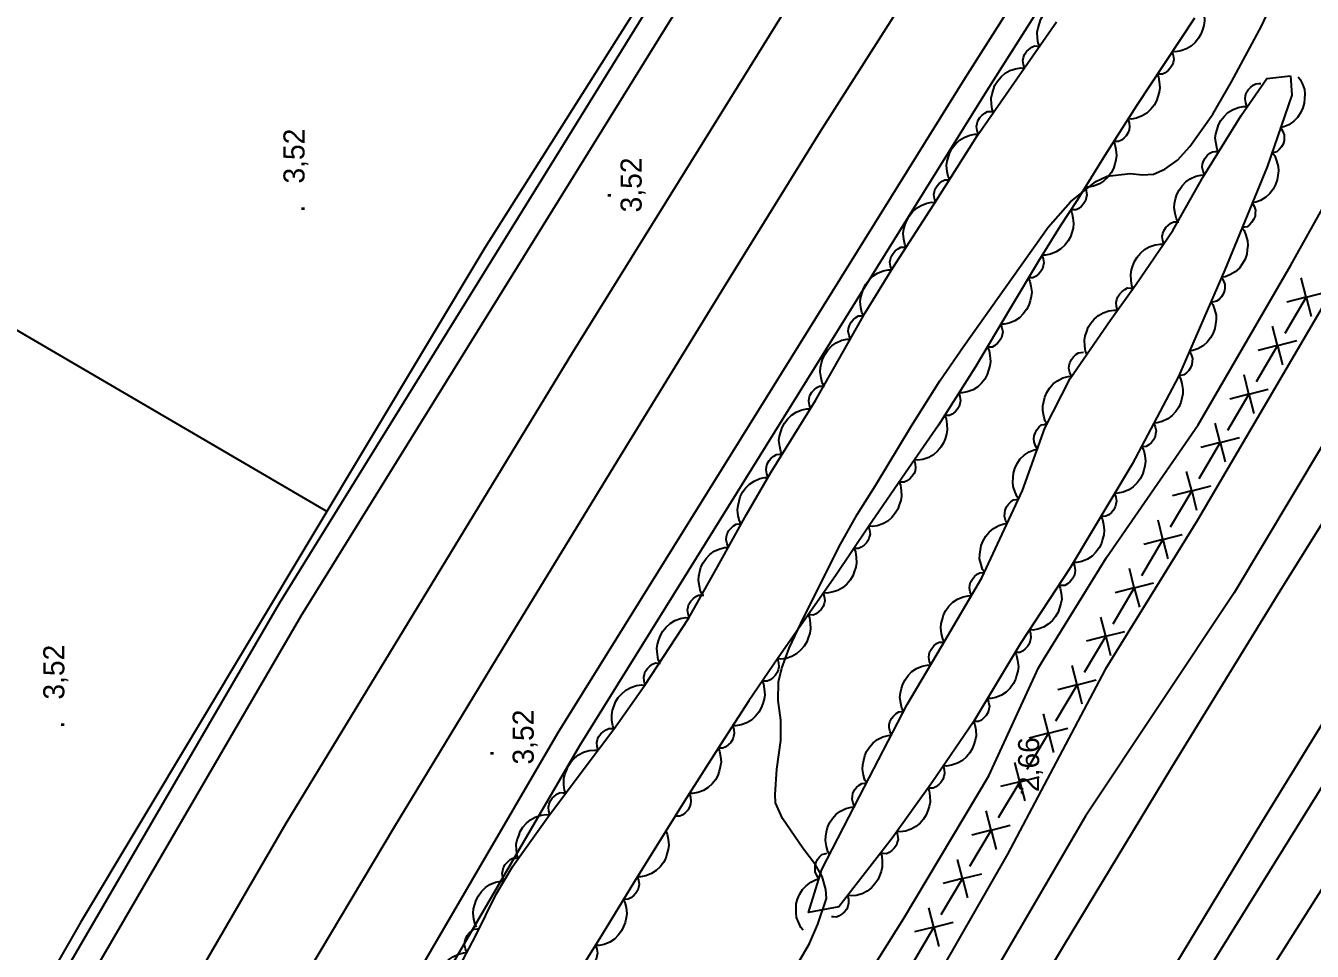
# Model space of a CAD drawing. Extents: x 731154 to 731744, y 4379381 to 4380408.
# Drawn here: x 731353.3 to 731444.7, y 4379904.5 to 4379970.3 of the extents above; entities that cross this region are included whole.
import ezdxf

# ---------------------------------------------------------------- set-up
doc = ezdxf.new("R2010")
doc.units = 0
doc.linetypes.add('DASHED', pattern=[0])
doc.linetypes.add('HIDDEN', pattern=[0])
doc.layers.get('0').update_dxf_attribs({"linetype": 'CONTINUOUS'})
for name, color, linetype in [('1', 7, 'CONTINUOUS'), ('14', 7, 'CONTINUOUS'), ('25', 7, 'CONTINUOUS'), ('33', 7, 'CONTINUOUS'), ('44', 7, 'CONTINUOUS'), ('48', 7, 'CONTINUOUS'), ('51', 7, 'CONTINUOUS'), ('53', 7, 'CONTINUOUS'), ('8', 7, 'CONTINUOUS'), ('9', 7, 'CONTINUOUS'), ('PATTERN_CLASS', 7, 'CONTINUOUS')]:
    doc.layers.add(name, color=color, linetype=linetype)

msp = doc.modelspace()

# ---------------------------------------------------------------- linework, layer by layer
at = {"layer": '1', "color": 0, "linetype": 'CONTINUOUS'}
for points in [[(731327.65, 4379803.55), (731344.28, 4379837.3), (731363.59, 4379872.78), (731391.14, 4379920.03), (731420.09, 4379966.58), (731447.8, 4380010.21), (731471.68, 4380048.21), (731502.19, 4380096.4), (731528.62, 4380138.02), (731567.83, 4380200)], [(731329.26, 4379802.75), (731345.88, 4379836.46), (731365.16, 4379871.9), (731392.68, 4379919.1), (731421.61, 4379965.62), (731449.32, 4380009.26), (731473.2, 4380047.26), (731503.71, 4380095.44), (731530.14, 4380137.06), (731569.95, 4380200)], [(731388.5, 4380008.96), (731398.7, 4380002.89), (731400.09, 4380002.42), (731401.95, 4380001.75), (731403.63, 4380001.14), (731405.19, 4380000.67), (731406.84, 4380000.32), (731408.59, 4380000.04), (731410.4, 4379999.76), (731412.37, 4379999.44), (731414.57, 4379999.03), (731417.08, 4379998.4), (731412.86, 4379992.17), (731398.99, 4379970.48), (731372.84, 4379928.29), (731352.82, 4379893.92), (731336.1, 4379863.98), (731325.95, 4379845.46), (731308.73, 4379810.77)], [(731411.34, 4379993.14), (731397.47, 4379971.44), (731371.3, 4379929.21), (731351.26, 4379894.82), (731334.52, 4379864.86), (731324.37, 4379846.32)], [(731340.65, 4379858.66), (731353.83, 4379882.62), (731371.8, 4379913.58), (731392.17, 4379947.06), (731413.7, 4379981.71)], [(731416.15, 4379972.78), (731409.74, 4379962.69), (731402.93, 4379951.71), (731395.55, 4379939.67), (731387.53, 4379926.57), (731379.47, 4379913.3), (731371.92, 4379900.64), (731364.6, 4379888.03), (731356.97, 4379874.56), (731348.44, 4379859.27)]]:
    msp.add_lwpolyline(points, dxfattribs=at)
at = {"layer": '14', "color": 0, "linetype": 'CONTINUOUS'}
for points in [[(731363.56, 4379790.37), (731370.14, 4379803.92), (731375.58, 4379814.48), (731380.87, 4379824.35), (731386.09, 4379833.96), (731391.15, 4379843.27), (731396.21, 4379852.44), (731401.45, 4379861.71), (731407.02, 4379871.29), (731413.08, 4379881.48), (731419.74, 4379892.62), (731427.06, 4379904.86), (731434.74, 4379917.58), (731442.44, 4379930.09), (731449.96, 4379942.13), (731457.28, 4379953.75), (731464.93, 4379965.83), (731473.46, 4379979.23)], [(731370.34, 4379787.16), (731376.84, 4379800.56), (731382.23, 4379811.01), (731387.48, 4379820.82), (731392.68, 4379830.38), (731397.72, 4379839.65), (731402.75, 4379848.78), (731407.96, 4379857.98), (731413.5, 4379867.51), (731419.53, 4379877.66), (731426.18, 4379888.77), (731433.48, 4379900.98), (731441.14, 4379913.67), (731448.82, 4379926.15), (731456.32, 4379938.15), (731463.62, 4379949.75), (731471.26, 4379961.81), (731479.79, 4379975.21)]]:
    msp.add_lwpolyline(points, dxfattribs=at)
at = {"layer": '25', "color": 0, "linetype": 'HIDDEN'}
msp.add_lwpolyline([(731369.88, 4379770.73), (731383.73, 4379800.09), (731404.41, 4379839.69), (731412.85, 4379854.25), (731421.19, 4379869.14), (731428.84, 4379881.82), (731437.41, 4379896.25), (731445.91, 4379909.69), (731454.43, 4379922.96), (731462.21, 4379935.71), (731471.23, 4379950.48), (731479.3, 4379963.56), (731488.1, 4379977.06), (731495.73, 4379988.83), (731502.84, 4380000.59), (731512.62, 4380015.09)], dxfattribs=at)
at = {"layer": '33', "color": 0, "linetype": 'CONTINUOUS'}
for p, q in [((731444.3, 4379950.97), (731443.95, 4379952.34)), ((731444.3, 4379950.97), (731442.77, 4379948.39)), ((731444.3, 4379950.97), (731442.93, 4379950.62)), ((731444.3, 4379950.97), (731445.67, 4379951.32)), ((731444.3, 4379950.97), (731444.65, 4379949.6)), ((731442.26, 4379947.53), (731441.91, 4379948.9)), ((731442.26, 4379947.53), (731443.63, 4379947.88)), ((731442.26, 4379947.53), (731440.74, 4379944.94)), ((731442.26, 4379947.53), (731440.89, 4379947.17)), ((731442.26, 4379947.53), (731442.62, 4379946.16)), ((731440.23, 4379944.08), (731439.88, 4379945.45)), ((731440.23, 4379944.08), (731438.7, 4379941.5)), ((731440.23, 4379944.08), (731438.86, 4379943.73)), ((731440.23, 4379944.08), (731441.6, 4379944.44)), ((731440.23, 4379944.08), (731440.58, 4379942.71)), ((731438.19, 4379940.64), (731437.84, 4379942.01)), ((731438.19, 4379940.64), (731436.67, 4379938.06)), ((731438.19, 4379940.64), (731436.82, 4379940.29)), ((731438.19, 4379940.64), (731439.56, 4379940.99)), ((731438.19, 4379940.64), (731438.54, 4379939.27)), ((731436.16, 4379937.2), (731435.8, 4379938.57)), ((731436.16, 4379937.2), (731434.63, 4379934.62)), ((731436.16, 4379937.2), (731434.79, 4379936.85)), ((731436.16, 4379937.2), (731437.53, 4379937.55)), ((731436.16, 4379937.2), (731436.51, 4379935.83)), ((731434.12, 4379933.75), (731433.77, 4379935.12)), ((731434.12, 4379933.75), (731435.49, 4379934.11)), ((731434.12, 4379933.75), (731432.59, 4379931.17)), ((731434.12, 4379933.75), (731432.75, 4379933.4)), ((731434.12, 4379933.75), (731434.47, 4379932.38)), ((731432.08, 4379930.31), (731431.73, 4379931.68)), ((731432.08, 4379930.31), (731433.45, 4379930.66)), ((731432.08, 4379930.31), (731430.56, 4379927.73)), ((731432.08, 4379930.31), (731430.71, 4379929.96)), ((731432.08, 4379930.31), (731432.44, 4379928.94)), ((731430.05, 4379926.87), (731429.7, 4379928.24)), ((731430.05, 4379926.87), (731428.52, 4379924.29)), ((731430.05, 4379926.87), (731428.68, 4379926.52)), ((731430.05, 4379926.87), (731431.42, 4379927.22)), ((731430.05, 4379926.87), (731430.4, 4379925.5)), ((731428.01, 4379923.43), (731427.66, 4379924.79)), ((731428.01, 4379923.43), (731426.49, 4379920.84)), ((731428.01, 4379923.43), (731426.64, 4379923.07)), ((731428.01, 4379923.43), (731429.38, 4379923.78)), ((731428.01, 4379923.43), (731428.36, 4379922.06)), ((731425.98, 4379919.98), (731425.62, 4379921.35)), ((731425.98, 4379919.98), (731427.35, 4379920.33)), ((731425.98, 4379919.98), (731424.45, 4379917.4)), ((731425.98, 4379919.98), (731424.61, 4379919.63)), ((731425.98, 4379919.98), (731426.33, 4379918.61)), ((731423.94, 4379916.54), (731423.59, 4379917.91)), ((731423.94, 4379916.54), (731425.31, 4379916.89)), ((731423.94, 4379916.54), (731422.41, 4379913.96)), ((731423.94, 4379916.54), (731422.57, 4379916.19)), ((731423.94, 4379916.54), (731424.29, 4379915.17)), ((731421.9, 4379913.1), (731421.55, 4379914.47)), ((731421.9, 4379913.1), (731420.38, 4379910.51)), ((731421.9, 4379913.1), (731420.53, 4379912.74)), ((731421.9, 4379913.1), (731423.27, 4379913.45)), ((731421.9, 4379913.1), (731422.26, 4379911.73)), ((731419.87, 4379909.65), (731419.52, 4379911.02)), ((731419.87, 4379909.65), (731418.34, 4379907.07)), ((731419.87, 4379909.65), (731418.5, 4379909.3)), ((731419.87, 4379909.65), (731421.24, 4379910)), ((731419.87, 4379909.65), (731420.22, 4379908.28)), ((731417.83, 4379906.21), (731417.48, 4379907.58)), ((731417.83, 4379906.21), (731416.31, 4379903.63)), ((731417.83, 4379906.21), (731416.46, 4379905.86)), ((731417.83, 4379906.21), (731419.2, 4379906.56)), ((731417.83, 4379906.21), (731418.18, 4379904.84))]:
    msp.add_line(p, q, dxfattribs=at)
at = {"layer": '44', "color": 0, "linetype": 'CONTINUOUS'}
msp.add_lwpolyline([(731400.44, 4379890.39), (731409, 4379905.03), (731409.6, 4379906.42), (731410.21, 4379908.25), (731410.17, 4379908.89), (731409.9, 4379909.81), (731409.42, 4379910.64), (731408.52, 4379911.82), (731407.08, 4379913.92), (731406.58, 4379915.03), (731406.56, 4379915.64), (731406.67, 4379917.44), (731406.95, 4379919.46), (731406.96, 4379920.91), (731406.78, 4379922.3), (731406.8, 4379923.64), (731407.03, 4379924.61), (731407.56, 4379926.02), (731408.39, 4379927.77), (731411.09, 4379933.21), (731412.38, 4379935.53), (731413.68, 4379937.59), (731416.25, 4379941.83), (731418.27, 4379945.03), (731419.94, 4379947.46), (731425.97, 4379955.94), (731427.54, 4379957.75), (731429.35, 4379959.19), (731430.16, 4379959.56), (731431.79, 4379959.75), (731432.66, 4379959.66), (731433.44, 4379959.71), (731434.26, 4379960.05), (731435.16, 4379960.71), (731436.03, 4379961.67), (731437.66, 4379963.98), (731439, 4379966.27), (731441.12, 4379970.21), (731442.29, 4379972.73)], dxfattribs=at)
at = {"layer": '51', "color": 0, "linetype": 'CONTINUOUS'}
for points in [[(731318.06, 4380050.05), (731358.07, 4380024.98), (731410.01, 4379992.55), (731385.93, 4379954.46), (731357.19, 4379906.54), (731334.16, 4379866.36), (731291.94, 4379889.52), (731252.47, 4379912.14), (731229.26, 4379924.5)], [(731284.15, 4379988.71), (731347.67, 4379951.54), (731374.71, 4379935.74)]]:
    msp.add_lwpolyline(points, dxfattribs=at)
at = {"layer": '53', "color": 0, "linetype": 'CONTINUOUS'}
for points in [[(731425.36, 4379968.8), (731425.26, 4379969.01), (731425.21, 4379969.38), (731425.18, 4379969.8), (731425.24, 4379970.11), (731425.34, 4379970.41), (731425.45, 4379970.72), (731425.63, 4379971.02), (731425.87, 4379971.3), (731426.16, 4379971.56), (731426.5, 4379971.75), (731426.91, 4379971.9), (731427.27, 4379971.95), (731427.52, 4379971.94), (731427.45, 4379972.21), (731427.42, 4379972.49), (731427.46, 4379972.7), (731427.53, 4379972.9), (731427.67, 4379973.12), (731427.83, 4379973.28), (731428.03, 4379973.43), (731428.23, 4379973.52), (731428.43, 4379973.52), (731428.59, 4379973.52)], [(731436.88, 4379971.58), (731436.98, 4379971.37), (731437.04, 4379971), (731437.08, 4379970.59), (731437.02, 4379970.27), (731436.93, 4379969.96), (731436.82, 4379969.66), (731436.65, 4379969.36), (731436.41, 4379969.07), (731436.12, 4379968.81), (731435.79, 4379968.61), (731435.38, 4379968.46), (731435.02, 4379968.4), (731434.77, 4379968.41), (731434.84, 4379968.14), (731434.88, 4379967.85), (731434.84, 4379967.64), (731434.78, 4379967.44), (731434.63, 4379967.23), (731434.48, 4379967.07), (731434.28, 4379966.91), (731434.08, 4379966.81), (731433.88, 4379966.81), (731433.72, 4379966.81)], [(731422.08, 4379964.11), (731421.99, 4379964.32), (731421.94, 4379964.69), (731421.91, 4379965.11), (731421.97, 4379965.42), (731422.07, 4379965.72), (731422.18, 4379966.03), (731422.37, 4379966.32), (731422.61, 4379966.61), (731422.9, 4379966.87), (731423.24, 4379967.06), (731423.65, 4379967.2), (731424.02, 4379967.25), (731424.27, 4379967.23), (731424.2, 4379967.5), (731424.17, 4379967.79), (731424.21, 4379968), (731424.28, 4379968.2), (731424.43, 4379968.41), (731424.59, 4379968.57), (731424.79, 4379968.72), (731424.99, 4379968.82), (731425.19, 4379968.81), (731425.35, 4379968.81)], [(731433.69, 4379966.83), (731433.79, 4379966.62), (731433.86, 4379966.26), (731433.9, 4379965.84), (731433.85, 4379965.53), (731433.76, 4379965.22), (731433.66, 4379964.92), (731433.49, 4379964.61), (731433.26, 4379964.32), (731432.98, 4379964.05), (731432.65, 4379963.84), (731432.24, 4379963.69), (731431.88, 4379963.62), (731431.63, 4379963.63), (731431.71, 4379963.36), (731431.75, 4379963.07), (731431.71, 4379962.86), (731431.65, 4379962.66), (731431.51, 4379962.44), (731431.36, 4379962.28), (731431.17, 4379962.12), (731430.97, 4379962.02), (731430.77, 4379962.02), (731430.61, 4379962.01)], [(731438.07, 4379961.28), (731437.96, 4379961.49), (731437.89, 4379961.85), (731437.84, 4379962.27), (731437.88, 4379962.58), (731437.97, 4379962.89), (731438.07, 4379963.2), (731438.23, 4379963.51), (731438.46, 4379963.8), (731438.74, 4379964.08), (731439.07, 4379964.28), (731439.47, 4379964.44), (731439.83, 4379964.51), (731440.08, 4379964.51), (731440, 4379964.78), (731439.95, 4379965.06), (731439.99, 4379965.28), (731440.04, 4379965.48), (731440.18, 4379965.7), (731440.33, 4379965.87), (731440.52, 4379966.03), (731440.72, 4379966.13), (731440.92, 4379966.14), (731441.08, 4379966.14)], [(731443.73, 4379966.62), (731443.88, 4379966.44), (731444.03, 4379966.1), (731444.17, 4379965.71), (731444.2, 4379965.39), (731444.18, 4379965.07), (731444.15, 4379964.75), (731444.06, 4379964.41), (731443.9, 4379964.07), (731443.69, 4379963.74), (731443.42, 4379963.47), (731443.06, 4379963.22), (731442.72, 4379963.07), (731442.48, 4379963.02), (731442.62, 4379962.78), (731442.73, 4379962.51), (731442.74, 4379962.3), (731442.73, 4379962.09), (731442.65, 4379961.84), (731442.54, 4379961.65), (731442.38, 4379961.45), (731442.22, 4379961.3), (731442.02, 4379961.25), (731441.87, 4379961.21)], [(731418.96, 4379959.32), (731418.85, 4379959.53), (731418.78, 4379959.89), (731418.74, 4379960.31), (731418.79, 4379960.62), (731418.87, 4379960.93), (731418.97, 4379961.24), (731419.14, 4379961.55), (731419.37, 4379961.84), (731419.65, 4379962.11), (731419.98, 4379962.32), (731420.39, 4379962.47), (731420.75, 4379962.54), (731421, 4379962.54), (731420.92, 4379962.8), (731420.87, 4379963.09), (731420.91, 4379963.3), (731420.97, 4379963.5), (731421.11, 4379963.72), (731421.26, 4379963.89), (731421.45, 4379964.05), (731421.65, 4379964.15), (731421.85, 4379964.15), (731422.01, 4379964.16)], [(731430.6, 4379962.02), (731430.7, 4379961.81), (731430.77, 4379961.45), (731430.82, 4379961.03), (731430.78, 4379960.72), (731430.69, 4379960.41), (731430.6, 4379960.1), (731430.43, 4379959.79), (731430.2, 4379959.5), (731429.92, 4379959.23), (731429.6, 4379959.02), (731429.19, 4379958.86), (731428.83, 4379958.79), (731428.58, 4379958.79), (731428.67, 4379958.52), (731428.71, 4379958.24), (731428.67, 4379958.02), (731428.62, 4379957.82), (731428.48, 4379957.6), (731428.33, 4379957.43), (731428.14, 4379957.27), (731427.95, 4379957.17), (731427.74, 4379957.16), (731427.59, 4379957.16)], [(731435.18, 4379956.34), (731435.07, 4379956.54), (731434.98, 4379956.9), (731434.92, 4379957.32), (731434.95, 4379957.63), (731435.02, 4379957.95), (731435.1, 4379958.26), (731435.26, 4379958.57), (731435.48, 4379958.87), (731435.74, 4379959.16), (731436.06, 4379959.38), (731436.46, 4379959.56), (731436.82, 4379959.64), (731437.06, 4379959.66), (731436.97, 4379959.92), (731436.91, 4379960.2), (731436.94, 4379960.41), (731436.99, 4379960.62), (731437.11, 4379960.84), (731437.26, 4379961.02), (731437.44, 4379961.19), (731437.63, 4379961.3), (731437.83, 4379961.31), (731437.99, 4379961.32)], [(731441.92, 4379961.19), (731442.06, 4379961), (731442.19, 4379960.66), (731442.31, 4379960.25), (731442.32, 4379959.94), (731442.28, 4379959.61), (731442.24, 4379959.3), (731442.12, 4379958.97), (731441.95, 4379958.64), (731441.72, 4379958.32), (731441.43, 4379958.06), (731441.06, 4379957.84), (731440.71, 4379957.71), (731440.47, 4379957.67), (731440.59, 4379957.42), (731440.69, 4379957.15), (731440.68, 4379956.93), (731440.66, 4379956.72), (731440.56, 4379956.48), (731440.44, 4379956.29), (731440.28, 4379956.1), (731440.1, 4379955.97), (731439.91, 4379955.93), (731439.75, 4379955.9)], [(731415.87, 4379954.51), (731415.77, 4379954.72), (731415.7, 4379955.08), (731415.66, 4379955.5), (731415.71, 4379955.81), (731415.8, 4379956.12), (731415.91, 4379956.42), (731416.08, 4379956.73), (731416.31, 4379957.02), (731416.6, 4379957.29), (731416.93, 4379957.49), (731417.34, 4379957.64), (731417.7, 4379957.71), (731417.95, 4379957.7), (731417.87, 4379957.97), (731417.83, 4379958.25), (731417.87, 4379958.47), (731417.93, 4379958.67), (731418.07, 4379958.88), (731418.22, 4379959.05), (731418.42, 4379959.21), (731418.61, 4379959.31), (731418.82, 4379959.31), (731418.97, 4379959.31)], [(731427.55, 4379957.18), (731427.65, 4379956.97), (731427.72, 4379956.61), (731427.77, 4379956.19), (731427.73, 4379955.88), (731427.64, 4379955.57), (731427.54, 4379955.26), (731427.37, 4379954.96), (731427.14, 4379954.66), (731426.87, 4379954.39), (731426.54, 4379954.18), (731426.13, 4379954.02), (731425.77, 4379953.95), (731425.52, 4379953.95), (731425.61, 4379953.69), (731425.65, 4379953.4), (731425.61, 4379953.19), (731425.56, 4379952.99), (731425.42, 4379952.77), (731425.27, 4379952.6), (731425.07, 4379952.44), (731424.88, 4379952.34), (731424.68, 4379952.34), (731424.52, 4379952.33)], [(731432.01, 4379951.59), (731431.91, 4379951.8), (731431.86, 4379952.16), (731431.83, 4379952.58), (731431.88, 4379952.9), (731431.98, 4379953.2), (731432.09, 4379953.5), (731432.28, 4379953.8), (731432.52, 4379954.09), (731432.81, 4379954.35), (731433.14, 4379954.54), (731433.56, 4379954.68), (731433.92, 4379954.74), (731434.17, 4379954.73), (731434.1, 4379954.99), (731434.06, 4379955.28), (731434.11, 4379955.49), (731434.17, 4379955.69), (731434.32, 4379955.91), (731434.48, 4379956.06), (731434.68, 4379956.22), (731434.88, 4379956.31), (731435.08, 4379956.31), (731435.24, 4379956.31)], [(731439.75, 4379955.9), (731439.89, 4379955.71), (731440.02, 4379955.37), (731440.13, 4379954.96), (731440.14, 4379954.64), (731440.11, 4379954.32), (731440.07, 4379954.01), (731439.95, 4379953.67), (731439.77, 4379953.35), (731439.55, 4379953.03), (731439.26, 4379952.77), (731438.88, 4379952.55), (731438.54, 4379952.42), (731438.29, 4379952.38), (731438.42, 4379952.13), (731438.51, 4379951.86), (731438.51, 4379951.64), (731438.49, 4379951.43), (731438.39, 4379951.19), (731438.27, 4379951), (731438.11, 4379950.81), (731437.93, 4379950.68), (731437.73, 4379950.64), (731437.58, 4379950.61)], [(731412.83, 4379949.66), (731412.72, 4379949.87), (731412.65, 4379950.23), (731412.6, 4379950.65), (731412.65, 4379950.96), (731412.73, 4379951.27), (731412.83, 4379951.58), (731413, 4379951.89), (731413.22, 4379952.18), (731413.5, 4379952.46), (731413.83, 4379952.67), (731414.23, 4379952.83), (731414.6, 4379952.9), (731414.84, 4379952.9), (731414.76, 4379953.16), (731414.71, 4379953.45), (731414.75, 4379953.66), (731414.81, 4379953.86), (731414.94, 4379954.08), (731415.09, 4379954.25), (731415.29, 4379954.41), (731415.48, 4379954.51), (731415.68, 4379954.52), (731415.84, 4379954.53)], [(731424.55, 4379952.31), (731424.66, 4379952.1), (731424.74, 4379951.74), (731424.79, 4379951.33), (731424.75, 4379951.01), (731424.67, 4379950.7), (731424.58, 4379950.39), (731424.42, 4379950.08), (731424.19, 4379949.78), (731423.92, 4379949.5), (731423.6, 4379949.29), (731423.19, 4379949.12), (731422.83, 4379949.05), (731422.59, 4379949.04), (731422.67, 4379948.78), (731422.73, 4379948.5), (731422.69, 4379948.28), (731422.64, 4379948.08), (731422.51, 4379947.86), (731422.36, 4379947.69), (731422.17, 4379947.52), (731421.98, 4379947.42), (731421.77, 4379947.41), (731421.62, 4379947.4)], [(731428.71, 4379946.91), (731428.62, 4379947.12), (731428.57, 4379947.49), (731428.54, 4379947.91), (731428.6, 4379948.22), (731428.7, 4379948.53), (731428.81, 4379948.83), (731429, 4379949.12), (731429.24, 4379949.41), (731429.53, 4379949.67), (731429.87, 4379949.86), (731430.28, 4379950), (731430.65, 4379950.05), (731430.89, 4379950.04), (731430.82, 4379950.3), (731430.79, 4379950.59), (731430.84, 4379950.8), (731430.9, 4379951), (731431.05, 4379951.21), (731431.21, 4379951.37), (731431.41, 4379951.52), (731431.61, 4379951.62), (731431.81, 4379951.61), (731431.97, 4379951.61)], [(731437.53, 4379950.63), (731437.67, 4379950.44), (731437.79, 4379950.09), (731437.89, 4379949.68), (731437.9, 4379949.37), (731437.86, 4379949.05), (731437.81, 4379948.73), (731437.68, 4379948.4), (731437.5, 4379948.08), (731437.27, 4379947.76), (731436.97, 4379947.51), (731436.59, 4379947.29), (731436.24, 4379947.17), (731436, 4379947.14), (731436.12, 4379946.89), (731436.21, 4379946.61), (731436.2, 4379946.4), (731436.18, 4379946.19), (731436.07, 4379945.95), (731435.95, 4379945.76), (731435.78, 4379945.58), (731435.6, 4379945.45), (731435.4, 4379945.41), (731435.25, 4379945.38)], [(731410.02, 4379944.68), (731409.9, 4379944.88), (731409.82, 4379945.24), (731409.76, 4379945.66), (731409.79, 4379945.97), (731409.86, 4379946.29), (731409.94, 4379946.6), (731410.1, 4379946.91), (731410.31, 4379947.21), (731410.58, 4379947.5), (731410.9, 4379947.72), (731411.3, 4379947.9), (731411.66, 4379947.98), (731411.9, 4379947.99), (731411.81, 4379948.25), (731411.75, 4379948.54), (731411.78, 4379948.75), (731411.83, 4379948.95), (731411.96, 4379949.18), (731412.1, 4379949.35), (731412.29, 4379949.52), (731412.48, 4379949.63), (731412.68, 4379949.64), (731412.84, 4379949.66)], [(731421.65, 4379947.38), (731421.76, 4379947.17), (731421.82, 4379946.81), (731421.86, 4379946.39), (731421.82, 4379946.08), (731421.73, 4379945.77), (731421.63, 4379945.46), (731421.46, 4379945.15), (731421.23, 4379944.86), (731420.95, 4379944.59), (731420.62, 4379944.39), (731420.21, 4379944.23), (731419.85, 4379944.16), (731419.6, 4379944.17), (731419.68, 4379943.9), (731419.73, 4379943.61), (731419.69, 4379943.4), (731419.63, 4379943.2), (731419.49, 4379942.98), (731419.34, 4379942.82), (731419.14, 4379942.66), (731418.95, 4379942.55), (731418.75, 4379942.55), (731418.59, 4379942.55)], [(731425.88, 4379941.96), (731425.75, 4379942.16), (731425.65, 4379942.51), (731425.57, 4379942.92), (731425.59, 4379943.24), (731425.65, 4379943.56), (731425.72, 4379943.87), (731425.86, 4379944.19), (731426.06, 4379944.5), (731426.31, 4379944.8), (731426.62, 4379945.03), (731427.01, 4379945.23), (731427.37, 4379945.33), (731427.61, 4379945.35), (731427.51, 4379945.61), (731427.44, 4379945.89), (731427.46, 4379946.1), (731427.49, 4379946.31), (731427.61, 4379946.54), (731427.75, 4379946.72), (731427.93, 4379946.89), (731428.11, 4379947.01), (731428.31, 4379947.04), (731428.47, 4379947.06)], [(731435.25, 4379945.38), (731435.37, 4379945.18), (731435.47, 4379944.82), (731435.54, 4379944.41), (731435.52, 4379944.09), (731435.46, 4379943.78), (731435.38, 4379943.47), (731435.24, 4379943.15), (731435.03, 4379942.84), (731434.77, 4379942.55), (731434.46, 4379942.32), (731434.06, 4379942.13), (731433.71, 4379942.03), (731433.46, 4379942.02), (731433.56, 4379941.76), (731433.63, 4379941.48), (731433.6, 4379941.26), (731433.56, 4379941.06), (731433.44, 4379940.83), (731433.3, 4379940.65), (731433.12, 4379940.48), (731432.93, 4379940.36), (731432.73, 4379940.34), (731432.57, 4379940.33)], [(731407.05, 4379939.79), (731406.95, 4379940), (731406.88, 4379940.36), (731406.83, 4379940.78), (731406.87, 4379941.09), (731406.96, 4379941.4), (731407.05, 4379941.71), (731407.22, 4379942.02), (731407.45, 4379942.31), (731407.73, 4379942.59), (731408.06, 4379942.79), (731408.46, 4379942.95), (731408.82, 4379943.02), (731409.07, 4379943.02), (731408.99, 4379943.29), (731408.94, 4379943.57), (731408.98, 4379943.79), (731409.03, 4379943.99), (731409.17, 4379944.21), (731409.32, 4379944.37), (731409.52, 4379944.54), (731409.71, 4379944.64), (731409.91, 4379944.64), (731410.07, 4379944.65)], [(731418.62, 4379942.53), (731418.71, 4379942.32), (731418.76, 4379941.95), (731418.79, 4379941.53), (731418.73, 4379941.22), (731418.63, 4379940.91), (731418.52, 4379940.61), (731418.34, 4379940.31), (731418.09, 4379940.03), (731417.8, 4379939.77), (731417.47, 4379939.58), (731417.05, 4379939.44), (731416.69, 4379939.39), (731416.44, 4379939.4), (731416.51, 4379939.13), (731416.54, 4379938.84), (731416.5, 4379938.63), (731416.43, 4379938.43), (731416.28, 4379938.22), (731416.13, 4379938.06), (731415.92, 4379937.91), (731415.73, 4379937.82), (731415.52, 4379937.82), (731415.37, 4379937.82)], [(731423.9, 4379936.59), (731423.75, 4379936.77), (731423.61, 4379937.11), (731423.48, 4379937.51), (731423.45, 4379937.83), (731423.47, 4379938.15), (731423.5, 4379938.47), (731423.6, 4379938.8), (731423.76, 4379939.14), (731423.98, 4379939.47), (731424.26, 4379939.74), (731424.62, 4379939.98), (731424.96, 4379940.12), (731425.2, 4379940.17), (731425.06, 4379940.41), (731424.96, 4379940.69), (731424.95, 4379940.9), (731424.96, 4379941.11), (731425.05, 4379941.35), (731425.16, 4379941.55), (731425.32, 4379941.75), (731425.49, 4379941.89), (731425.68, 4379941.93), (731425.84, 4379941.98)], [(731404.14, 4379934.87), (731404.02, 4379935.08), (731403.94, 4379935.43), (731403.88, 4379935.85), (731403.92, 4379936.17), (731404, 4379936.48), (731404.08, 4379936.79), (731404.24, 4379937.1), (731404.46, 4379937.4), (731404.73, 4379937.68), (731405.06, 4379937.9), (731405.46, 4379938.07), (731405.82, 4379938.15), (731406.06, 4379938.16), (731405.97, 4379938.42), (731405.92, 4379938.7), (731405.95, 4379938.92), (731406, 4379939.12), (731406.13, 4379939.35), (731406.27, 4379939.52), (731406.46, 4379939.68), (731406.66, 4379939.79), (731406.86, 4379939.8), (731407.01, 4379939.81)], [(731432.64, 4379940.29), (731432.75, 4379940.08), (731432.82, 4379939.72), (731432.88, 4379939.31), (731432.84, 4379938.99), (731432.76, 4379938.68), (731432.67, 4379938.37), (731432.51, 4379938.06), (731432.28, 4379937.77), (731432.01, 4379937.48), (731431.69, 4379937.27), (731431.28, 4379937.1), (731430.92, 4379937.03), (731430.68, 4379937.02), (731430.76, 4379936.76), (731430.81, 4379936.47), (731430.78, 4379936.26), (731430.73, 4379936.06), (731430.6, 4379935.84), (731430.45, 4379935.67), (731430.26, 4379935.5), (731430.07, 4379935.4), (731429.86, 4379935.39), (731429.71, 4379935.38)], [(731415.37, 4379937.82), (731415.46, 4379937.61), (731415.52, 4379937.24), (731415.54, 4379936.83), (731415.49, 4379936.51), (731415.38, 4379936.21), (731415.27, 4379935.91), (731415.09, 4379935.61), (731414.85, 4379935.32), (731414.56, 4379935.06), (731414.22, 4379934.87), (731413.81, 4379934.73), (731413.44, 4379934.68), (731413.2, 4379934.69), (731413.27, 4379934.42), (731413.3, 4379934.13), (731413.25, 4379933.92), (731413.19, 4379933.72), (731413.04, 4379933.51), (731412.88, 4379933.35), (731412.68, 4379933.2), (731412.48, 4379933.1), (731412.28, 4379933.11), (731412.12, 4379933.11)], [(731421.43, 4379931.43), (731421.3, 4379931.62), (731421.19, 4379931.97), (731421.09, 4379932.38), (731421.1, 4379932.7), (731421.15, 4379933.02), (731421.21, 4379933.33), (731421.33, 4379933.66), (731421.53, 4379933.98), (731421.77, 4379934.28), (731422.07, 4379934.53), (731422.45, 4379934.74), (731422.8, 4379934.85), (731423.05, 4379934.88), (731422.93, 4379935.13), (731422.85, 4379935.41), (731422.87, 4379935.63), (731422.9, 4379935.83), (731423.01, 4379936.07), (731423.13, 4379936.25), (731423.31, 4379936.43), (731423.49, 4379936.56), (731423.69, 4379936.59), (731423.84, 4379936.62)], [(731429.71, 4379935.38), (731429.82, 4379935.17), (731429.89, 4379934.81), (731429.95, 4379934.4), (731429.91, 4379934.08), (731429.83, 4379933.77), (731429.74, 4379933.46), (731429.58, 4379933.15), (731429.35, 4379932.85), (731429.08, 4379932.57), (731428.76, 4379932.36), (731428.35, 4379932.19), (731427.99, 4379932.11), (731427.75, 4379932.11), (731427.83, 4379931.85), (731427.88, 4379931.56), (731427.85, 4379931.35), (731427.8, 4379931.15), (731427.67, 4379930.92), (731427.52, 4379930.76), (731427.33, 4379930.59), (731427.14, 4379930.48), (731426.93, 4379930.48), (731426.78, 4379930.47)], [(731401.37, 4379929.86), (731401.26, 4379930.06), (731401.17, 4379930.42), (731401.1, 4379930.84), (731401.13, 4379931.15), (731401.2, 4379931.47), (731401.28, 4379931.78), (731401.43, 4379932.09), (731401.65, 4379932.4), (731401.91, 4379932.69), (731402.23, 4379932.91), (731402.63, 4379933.09), (731402.98, 4379933.18), (731403.23, 4379933.19), (731403.14, 4379933.45), (731403.08, 4379933.73), (731403.1, 4379933.95), (731403.15, 4379934.15), (731403.27, 4379934.38), (731403.42, 4379934.55), (731403.6, 4379934.72), (731403.79, 4379934.83), (731403.99, 4379934.85), (731404.15, 4379934.86)], [(731412.17, 4379933.08), (731412.27, 4379932.86), (731412.32, 4379932.5), (731412.34, 4379932.08), (731412.28, 4379931.77), (731412.18, 4379931.46), (731412.07, 4379931.16), (731411.88, 4379930.86), (731411.64, 4379930.58), (731411.35, 4379930.32), (731411.01, 4379930.13), (731410.59, 4379930), (731410.23, 4379929.94), (731409.98, 4379929.96), (731410.05, 4379929.69), (731410.08, 4379929.4), (731410.03, 4379929.19), (731409.97, 4379928.99), (731409.82, 4379928.78), (731409.66, 4379928.62), (731409.46, 4379928.47), (731409.26, 4379928.38), (731409.06, 4379928.39), (731408.9, 4379928.39)], [(731418.58, 4379926.48), (731418.47, 4379926.68), (731418.39, 4379927.04), (731418.33, 4379927.46), (731418.36, 4379927.77), (731418.44, 4379928.08), (731418.53, 4379928.39), (731418.69, 4379928.7), (731418.91, 4379929), (731419.18, 4379929.29), (731419.51, 4379929.5), (731419.91, 4379929.67), (731420.27, 4379929.75), (731420.51, 4379929.76), (731420.42, 4379930.02), (731420.37, 4379930.3), (731420.4, 4379930.52), (731420.45, 4379930.72), (731420.58, 4379930.94), (731420.73, 4379931.11), (731420.92, 4379931.28), (731421.11, 4379931.39), (731421.31, 4379931.4), (731421.47, 4379931.41)], [(731426.72, 4379930.5), (731426.82, 4379930.29), (731426.88, 4379929.93), (731426.92, 4379929.51), (731426.87, 4379929.19), (731426.77, 4379928.89), (731426.67, 4379928.58), (731426.49, 4379928.28), (731426.26, 4379927.99), (731425.97, 4379927.72), (731425.64, 4379927.52), (731425.23, 4379927.38), (731424.87, 4379927.31), (731424.62, 4379927.32), (731424.7, 4379927.06), (731424.73, 4379926.77), (731424.69, 4379926.56), (731424.63, 4379926.36), (731424.49, 4379926.14), (731424.33, 4379925.98), (731424.14, 4379925.82), (731423.94, 4379925.72), (731423.74, 4379925.72), (731423.58, 4379925.72)], [(731398.35, 4379925.01), (731398.25, 4379925.22), (731398.19, 4379925.58), (731398.15, 4379926), (731398.2, 4379926.31), (731398.3, 4379926.62), (731398.4, 4379926.93), (731398.57, 4379927.23), (731398.81, 4379927.52), (731399.09, 4379927.79), (731399.43, 4379927.99), (731399.84, 4379928.14), (731400.2, 4379928.2), (731400.45, 4379928.19), (731400.37, 4379928.46), (731400.33, 4379928.75), (731400.37, 4379928.96), (731400.43, 4379929.16), (731400.57, 4379929.37), (731400.73, 4379929.54), (731400.93, 4379929.69), (731401.12, 4379929.79), (731401.33, 4379929.79), (731401.48, 4379929.79)], [(731408.9, 4379928.39), (731408.99, 4379928.17), (731409.04, 4379927.81), (731409.07, 4379927.39), (731409.01, 4379927.08), (731408.91, 4379926.77), (731408.8, 4379926.47), (731408.62, 4379926.17), (731408.37, 4379925.89), (731408.08, 4379925.63), (731407.74, 4379925.44), (731407.33, 4379925.3), (731406.97, 4379925.25), (731406.72, 4379925.26), (731406.79, 4379924.99), (731406.82, 4379924.7), (731406.77, 4379924.49), (731406.71, 4379924.3), (731406.56, 4379924.08), (731406.4, 4379923.92), (731406.2, 4379923.77), (731406, 4379923.68), (731405.8, 4379923.68), (731405.64, 4379923.68)], [(731415.67, 4379921.55), (731415.56, 4379921.76), (731415.48, 4379922.12), (731415.42, 4379922.53), (731415.46, 4379922.85), (731415.54, 4379923.16), (731415.63, 4379923.47), (731415.79, 4379923.78), (731416.01, 4379924.08), (731416.28, 4379924.36), (731416.61, 4379924.57), (731417.01, 4379924.74), (731417.37, 4379924.82), (731417.61, 4379924.83), (731417.53, 4379925.09), (731417.47, 4379925.37), (731417.51, 4379925.59), (731417.56, 4379925.79), (731417.69, 4379926.01), (731417.84, 4379926.18), (731418.03, 4379926.35), (731418.22, 4379926.46), (731418.42, 4379926.46), (731418.58, 4379926.47)], [(731395.1, 4379920.3), (731395.01, 4379920.51), (731394.96, 4379920.88), (731394.94, 4379921.3), (731395, 4379921.61), (731395.11, 4379921.92), (731395.22, 4379922.21), (731395.41, 4379922.51), (731395.65, 4379922.79), (731395.95, 4379923.05), (731396.29, 4379923.24), (731396.7, 4379923.37), (731397.07, 4379923.42), (731397.31, 4379923.4), (731397.25, 4379923.67), (731397.22, 4379923.96), (731397.27, 4379924.17), (731397.33, 4379924.37), (731397.48, 4379924.58), (731397.64, 4379924.74), (731397.85, 4379924.89), (731398.05, 4379924.98), (731398.25, 4379924.97), (731398.41, 4379924.97)], [(731423.61, 4379925.7), (731423.72, 4379925.5), (731423.79, 4379925.14), (731423.84, 4379924.72), (731423.81, 4379924.4), (731423.72, 4379924.09), (731423.63, 4379923.79), (731423.47, 4379923.48), (731423.25, 4379923.18), (731422.97, 4379922.9), (731422.65, 4379922.69), (731422.25, 4379922.52), (731421.89, 4379922.44), (731421.64, 4379922.44), (731421.73, 4379922.18), (731421.78, 4379921.89), (731421.74, 4379921.68), (731421.69, 4379921.48), (731421.56, 4379921.25), (731421.41, 4379921.09), (731421.22, 4379920.92), (731421.02, 4379920.81), (731420.82, 4379920.81), (731420.66, 4379920.8)], [(731405.62, 4379923.7), (731405.72, 4379923.49), (731405.78, 4379923.13), (731405.82, 4379922.71), (731405.77, 4379922.4), (731405.67, 4379922.09), (731405.57, 4379921.78), (731405.4, 4379921.48), (731405.16, 4379921.19), (731404.88, 4379920.92), (731404.55, 4379920.72), (731404.14, 4379920.57), (731403.77, 4379920.51), (731403.53, 4379920.51), (731403.61, 4379920.25), (731403.64, 4379919.96), (731403.6, 4379919.75), (731403.54, 4379919.55), (731403.4, 4379919.33), (731403.25, 4379919.17), (731403.05, 4379919.01), (731402.85, 4379918.91), (731402.65, 4379918.91), (731402.49, 4379918.91)], [(731413.07, 4379916.46), (731412.94, 4379916.65), (731412.84, 4379917.01), (731412.77, 4379917.42), (731412.78, 4379917.74), (731412.85, 4379918.06), (731412.92, 4379918.37), (731413.06, 4379918.69), (731413.27, 4379919), (731413.52, 4379919.29), (731413.83, 4379919.53), (731414.22, 4379919.72), (731414.58, 4379919.82), (731414.83, 4379919.84), (731414.72, 4379920.09), (731414.65, 4379920.37), (731414.67, 4379920.59), (731414.71, 4379920.79), (731414.83, 4379921.02), (731414.97, 4379921.2), (731415.15, 4379921.38), (731415.34, 4379921.5), (731415.54, 4379921.52), (731415.69, 4379921.54)], [(731391.67, 4379915.72), (731391.58, 4379915.94), (731391.55, 4379916.31), (731391.54, 4379916.73), (731391.61, 4379917.04), (731391.72, 4379917.34), (731391.84, 4379917.63), (731392.04, 4379917.93), (731392.29, 4379918.2), (731392.59, 4379918.45), (731392.94, 4379918.63), (731393.35, 4379918.75), (731393.72, 4379918.79), (731393.97, 4379918.77), (731393.91, 4379919.04), (731393.89, 4379919.33), (731393.94, 4379919.53), (731394.01, 4379919.73), (731394.17, 4379919.94), (731394.33, 4379920.09), (731394.54, 4379920.23), (731394.74, 4379920.32), (731394.95, 4379920.31), (731395.1, 4379920.3)], [(731420.66, 4379920.8), (731420.76, 4379920.58), (731420.81, 4379920.22), (731420.84, 4379919.8), (731420.78, 4379919.49), (731420.68, 4379919.18), (731420.57, 4379918.88), (731420.39, 4379918.58), (731420.15, 4379918.3), (731419.86, 4379918.04), (731419.52, 4379917.85), (731419.1, 4379917.71), (731418.74, 4379917.65), (731418.49, 4379917.67), (731418.56, 4379917.4), (731418.6, 4379917.11), (731418.55, 4379916.9), (731418.48, 4379916.7), (731418.34, 4379916.49), (731418.18, 4379916.33), (731417.98, 4379916.18), (731417.78, 4379916.08), (731417.58, 4379916.09), (731417.42, 4379916.09)], [(731402.5, 4379918.91), (731402.6, 4379918.7), (731402.67, 4379918.34), (731402.71, 4379917.92), (731402.66, 4379917.6), (731402.57, 4379917.29), (731402.48, 4379916.99), (731402.31, 4379916.68), (731402.07, 4379916.39), (731401.79, 4379916.12), (731401.46, 4379915.91), (731401.06, 4379915.76), (731400.69, 4379915.69), (731400.45, 4379915.69), (731400.53, 4379915.43), (731400.57, 4379915.14), (731400.53, 4379914.93), (731400.47, 4379914.73), (731400.34, 4379914.51), (731400.18, 4379914.35), (731399.99, 4379914.19), (731399.79, 4379914.08), (731399.59, 4379914.08), (731399.43, 4379914.08)], [(731388.32, 4379911.09), (731388.23, 4379911.3), (731388.18, 4379911.67), (731388.16, 4379912.09), (731388.22, 4379912.4), (731388.33, 4379912.7), (731388.44, 4379913), (731388.63, 4379913.3), (731388.88, 4379913.58), (731389.17, 4379913.84), (731389.51, 4379914.02), (731389.93, 4379914.16), (731390.29, 4379914.2), (731390.54, 4379914.19), (731390.47, 4379914.45), (731390.45, 4379914.74), (731390.5, 4379914.95), (731390.57, 4379915.15), (731390.72, 4379915.36), (731390.88, 4379915.52), (731391.08, 4379915.67), (731391.28, 4379915.76), (731391.48, 4379915.75), (731391.64, 4379915.75)], [(731410.43, 4379911.38), (731410.31, 4379911.58), (731410.21, 4379911.93), (731410.13, 4379912.35), (731410.15, 4379912.66), (731410.21, 4379912.98), (731410.28, 4379913.29), (731410.43, 4379913.61), (731410.63, 4379913.92), (731410.89, 4379914.22), (731411.2, 4379914.45), (731411.59, 4379914.64), (731411.95, 4379914.74), (731412.19, 4379914.76), (731412.09, 4379915.01), (731412.02, 4379915.3), (731412.05, 4379915.51), (731412.08, 4379915.71), (731412.2, 4379915.95), (731412.34, 4379916.12), (731412.52, 4379916.3), (731412.71, 4379916.42), (731412.91, 4379916.44), (731413.07, 4379916.45)], [(731417.41, 4379916.09), (731417.51, 4379915.88), (731417.55, 4379915.51), (731417.57, 4379915.09), (731417.51, 4379914.78), (731417.41, 4379914.48), (731417.29, 4379914.18), (731417.1, 4379913.88), (731416.86, 4379913.6), (731416.56, 4379913.35), (731416.22, 4379913.16), (731415.81, 4379913.02), (731415.44, 4379912.98), (731415.2, 4379912.99), (731415.26, 4379912.72), (731415.29, 4379912.43), (731415.24, 4379912.23), (731415.17, 4379912.03), (731415.02, 4379911.82), (731414.86, 4379911.66), (731414.66, 4379911.51), (731414.46, 4379911.42), (731414.26, 4379911.43), (731414.1, 4379911.43)], [(731398.78, 4379913.02), (731398.89, 4379912.81), (731398.96, 4379912.45), (731399, 4379912.03), (731398.96, 4379911.72), (731398.87, 4379911.41), (731398.78, 4379911.1), (731398.61, 4379910.79), (731398.38, 4379910.5), (731398.1, 4379910.23), (731397.77, 4379910.02), (731397.37, 4379909.86), (731397, 4379909.79), (731396.76, 4379909.79), (731396.84, 4379909.53), (731396.89, 4379909.24), (731396.85, 4379909.03), (731396.79, 4379908.83), (731396.65, 4379908.61), (731396.5, 4379908.44), (731396.31, 4379908.28), (731396.12, 4379908.18), (731395.91, 4379908.17), (731395.76, 4379908.16)], [(731408.54, 4379906), (731408.39, 4379906.17), (731408.23, 4379906.5), (731408.08, 4379906.89), (731408.04, 4379907.21), (731408.04, 4379907.53), (731408.06, 4379907.85), (731408.14, 4379908.19), (731408.29, 4379908.53), (731408.49, 4379908.87), (731408.75, 4379909.15), (731409.1, 4379909.41), (731409.43, 4379909.57), (731409.67, 4379909.63), (731409.53, 4379909.87), (731409.41, 4379910.13), (731409.39, 4379910.35), (731409.39, 4379910.56), (731409.47, 4379910.81), (731409.57, 4379911.01), (731409.72, 4379911.21), (731409.88, 4379911.36), (731410.07, 4379911.42), (731410.22, 4379911.46)], [(731414.05, 4379911.46), (731414.14, 4379911.25), (731414.17, 4379910.88), (731414.17, 4379910.46), (731414.1, 4379910.15), (731413.98, 4379909.85), (731413.85, 4379909.56), (731413.65, 4379909.27), (731413.4, 4379909), (731413.09, 4379908.75), (731412.74, 4379908.58), (731412.32, 4379908.46), (731411.96, 4379908.43), (731411.71, 4379908.46), (731411.77, 4379908.19), (731411.78, 4379907.9), (731411.72, 4379907.69), (731411.65, 4379907.49), (731411.49, 4379907.29), (731411.32, 4379907.14), (731411.11, 4379907), (731410.91, 4379906.92), (731410.71, 4379906.93), (731410.55, 4379906.94)], [(731385.34, 4379906.21), (731385.23, 4379906.42), (731385.15, 4379906.78), (731385.1, 4379907.19), (731385.13, 4379907.51), (731385.22, 4379907.82), (731385.31, 4379908.13), (731385.47, 4379908.44), (731385.69, 4379908.74), (731385.97, 4379909.02), (731386.29, 4379909.23), (731386.69, 4379909.4), (731387.05, 4379909.47), (731387.3, 4379909.48), (731387.21, 4379909.74), (731387.16, 4379910.02), (731387.2, 4379910.24), (731387.25, 4379910.44), (731387.38, 4379910.66), (731387.53, 4379910.83), (731387.72, 4379911), (731387.91, 4379911.1), (731388.12, 4379911.11), (731388.27, 4379911.12)], [(731395.77, 4379908.15), (731395.88, 4379907.95), (731395.96, 4379907.59), (731396.01, 4379907.17), (731395.97, 4379906.86), (731395.89, 4379906.54), (731395.79, 4379906.24), (731395.63, 4379905.93), (731395.4, 4379905.63), (731395.13, 4379905.35), (731394.8, 4379905.14), (731394.4, 4379904.98), (731394.04, 4379904.9), (731393.79, 4379904.9), (731393.88, 4379904.64), (731393.93, 4379904.35), (731393.89, 4379904.14), (731393.84, 4379903.94), (731393.71, 4379903.71), (731393.56, 4379903.55), (731393.37, 4379903.38), (731393.17, 4379903.28), (731392.97, 4379903.27), (731392.81, 4379903.26)], [(731382.88, 4379901.04), (731382.76, 4379901.24), (731382.66, 4379901.59), (731382.59, 4379902), (731382.6, 4379902.32), (731382.67, 4379902.64), (731382.74, 4379902.95), (731382.89, 4379903.27), (731383.09, 4379903.58), (731383.35, 4379903.87), (731383.66, 4379904.1), (731384.05, 4379904.29), (731384.41, 4379904.39), (731384.65, 4379904.41), (731384.55, 4379904.67), (731384.49, 4379904.95), (731384.51, 4379905.16), (731384.55, 4379905.37), (731384.67, 4379905.6), (731384.8, 4379905.77), (731384.99, 4379905.95), (731385.17, 4379906.07), (731385.37, 4379906.09), (731385.53, 4379906.11)]]:
    msp.add_lwpolyline(points, dxfattribs=at)
at = {"layer": '8', "color": 0, "linetype": 'DASHED'}
msp.add_lwpolyline([(731353.31, 4379792.53), (731360.36, 4379806.82), (731369.54, 4379825.13), (731378.23, 4379841.36), (731385.46, 4379854.53), (731393.28, 4379868.9), (731400.52, 4379881.23), (731408.31, 4379895.08), (731415.68, 4379906.8), (731421.75, 4379916.96), (731425.28, 4379924.63), (731425.63, 4379925.23), (731430.1, 4379932.46), (731436.61, 4379941.89), (731443.21, 4379953.23), (731449.57, 4379964.64), (731455.87, 4379975.05)], dxfattribs=at)
at = {"layer": '8', "color": 0, "linetype": 'CONTINUOUS'}
msp.add_lwpolyline([(731459.36, 4379972.79), (731449.12, 4379956.54), (731436.58, 4379935.11), (731430.01, 4379924.5), (731423.07, 4379911.4), (731411.56, 4379891.3), (731399.15, 4379871.42), (731386.41, 4379848.61), (731372.21, 4379821.15), (731364.17, 4379804.38), (731357.75, 4379791.12)], dxfattribs=at)
at = {"layer": '9', "color": 0, "linetype": 'HIDDEN'}
for points in [[(731371.83, 4379785.82), (731382.08, 4379806.07), (731394.71, 4379829.65), (731406.41, 4379851.44), (731418.72, 4379872.37), (731433.94, 4379897.69), (731445.06, 4379915.57), (731455.9, 4379933.03), (731476.03, 4379965.36), (731503.26, 4380008.55), (731524.77, 4380042.76), (731552.67, 4380086.48), (731562.7, 4380102.96), (731572.27, 4380117.46), (731584.85, 4380137.23), (731599.25, 4380159.89), (731614.72, 4380183.76), (731624.81, 4380200)], [(731459.3, 4379963.09), (731451.69, 4379950.84), (731439.18, 4379929.96), (731428.61, 4379914.09), (731416.5, 4379893.35), (731404.3, 4379871.77), (731393.86, 4379852.81), (731382.62, 4379833.42), (731369.96, 4379808.69), (731361.97, 4379792.51)]]:
    msp.add_lwpolyline(points, dxfattribs=at)
at = {"layer": 'PATTERN_CLASS', "color": 0, "linetype": 'CONTINUOUS'}
for points in [[(731436.36, 4379970.79), (731434.27, 4379967.64), (731432.23, 4379964.55), (731429.99, 4379961.04), (731427.99, 4379957.81), (731426.81, 4379956), (731425.27, 4379953.53), (731423.26, 4379950.15), (731420.79, 4379946.02), (731418.16, 4379941.87), (731415.82, 4379938.48), (731413.17, 4379934.63), (731410.84, 4379931.17), (731408.74, 4379928.16), (731406.78, 4379925.33), (731404.69, 4379922.28), (731402.69, 4379919.21), (731400.12, 4379915.16), (731398.78, 4379913.02)], [(731383.73, 4379902.66), (731385.25, 4379905.57), (731386.73, 4379908.54), (731387.92, 4379910.53), (731390.41, 4379914.02), (731393.05, 4379917.56), (731395.09, 4379920.28), (731397.29, 4379923.39), (731400.4, 4379928.14), (731402.45, 4379931.8), (731404.52, 4379935.53), (731406.25, 4379938.5), (731409.43, 4379943.62), (731411.1, 4379946.59), (731412.95, 4379949.86), (731414.92, 4379953.04), (731418.03, 4379957.85), (731420.91, 4379962.42), (731426.55, 4379970.54)], [(731443.18, 4379966.69), (731443.28, 4379965.31), (731441.53, 4379960.23), (731438.52, 4379952.9), (731435.22, 4379945.32), (731431.92, 4379939.09), (731427.53, 4379931.73), (731424, 4379926.36), (731420.66, 4379920.79), (731417.73, 4379916.54), (731414.88, 4379912.53), (731411.09, 4379907.64), (731408.93, 4379907.25), (731409.87, 4379910.31), (731412.56, 4379915.48), (731415.95, 4379922.03), (731418.38, 4379926.14), (731421.25, 4379931.03), (731424.13, 4379937.23), (731425.72, 4379941.65), (731427.52, 4379945.19), (731430.37, 4379949.3), (731432.22, 4379951.9), (731434.83, 4379955.71), (731436.97, 4379959.51), (731439.67, 4379963.87), (731441.51, 4379966.51), (731443.18, 4379966.69)], [(731398.78, 4379913.02), (731396.55, 4379909.44), (731394.27, 4379905.67), (731392.23, 4379902.41), (731390.36, 4379899.21), (731388.52, 4379896.11), (731386.34, 4379892.46), (731384.79, 4379889.94), (731383, 4379886.71), (731380.51, 4379881.94), (731377.87, 4379877.09), (731375.55, 4379873.04), (731373.79, 4379869.21), (731371.96, 4379865.33), (731369.84, 4379861.21), (731367.77, 4379857.21), (731365.76, 4379853.27), (731363.35, 4379848.81), (731361.23, 4379844.83), (731359.98, 4379842.71), (731359.18, 4379841.19), (731356.39, 4379834.94), (731354.08, 4379829.48), (731351.94, 4379825.31)]]:
    msp.add_lwpolyline(points, dxfattribs=at)

# ---------------------------------------------------------------- texts
at = {"layer": '48', "color": 0, "linetype": 'CONTINUOUS'}
for s, p in [(' 3,52', (731373.11, 4379958.48)), (' 3,52', (731397.07, 4379956.43)), ('.', (731394.89, 4379957.92)), ('.', (731373.11, 4379956.98)), (' 3,52', (731356.04, 4379921.81)), (' 3,52', (731389.4, 4379917.2)), ('.', (731356.04, 4379920.31)), (' 2,66', (731425.32, 4379915.24)), ('.', (731386.55, 4379918.28)), ('.', (731424.23, 4379915.51))]:
    msp.add_text(s, height=1.5, rotation=90, dxfattribs=at).set_placement(p)

# ---------------------------------------------------------------- meshes
at = {"color": 0, "linetype": 'CONTINUOUS'}
mesh = msp.add_polyface(dxfattribs=at)
corners = [(731154.5, 4379381), (731154.5, 4379381), (731154.5, 4379571.962), (731462.5, 4379381), (731154.5, 4379746.493), (731744, 4379381), (731154.5, 4380407.5), (731744, 4380042.007), (731744, 4380407.5)]
mesh.append_faces([[corners[k] for k in face] for face in [(0, 1, 3, 2), (2, 3, 5, 4), (4, 5, 7, 6), (6, 7, 8, 8)]], dxfattribs={"vtx0": -1, "vtx2": -1, "color": 0})
mesh = msp.add_polyface(dxfattribs=at)
corners = [(731164.5, 4379391), (731164.5, 4379391), (731164.5, 4379575.762), (731462.5, 4379391), (731164.5, 4379744.093), (731734, 4379391), (731164.5, 4380211), (731734, 4379857.907), (731462.5, 4380211), (731734, 4380042.668), (731734, 4380211)]
mesh.append_faces([[corners[k] for k in face] for face in [(0, 1, 3, 2), (2, 3, 5, 4), (4, 5, 7, 6), (6, 7, 9, 8), (8, 9, 10, 10)]], dxfattribs={"vtx0": -1, "vtx2": -1, "color": 0})

doc.saveas('drawing.dxf')
